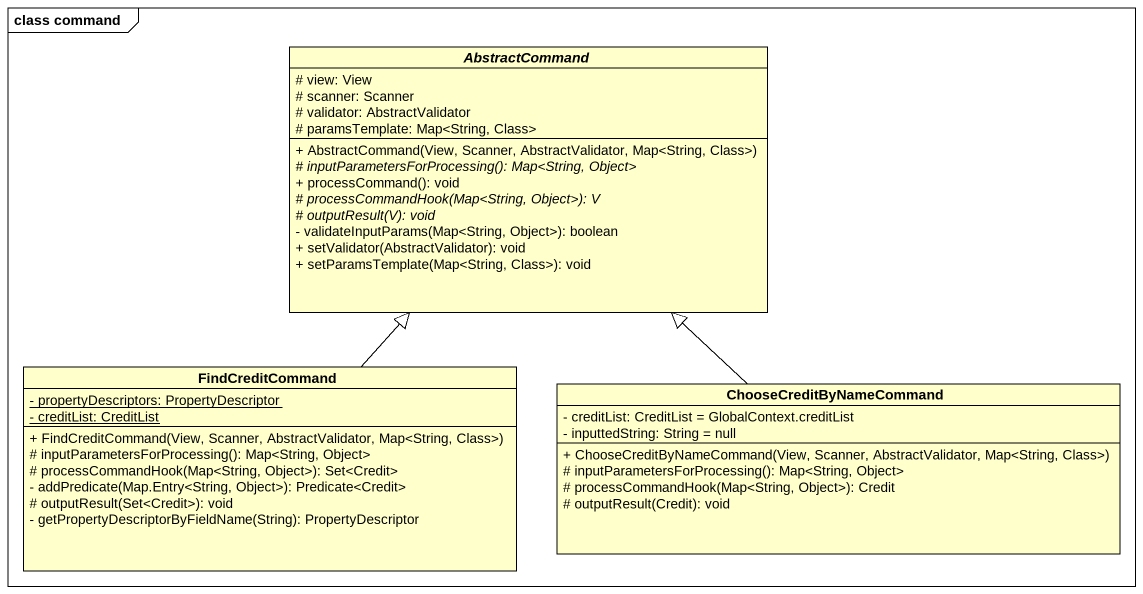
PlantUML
@startuml
mainframe class command
hide circle
hide empty members
skinparam classAttributeIconSize 0
abstract class AbstractCommand {
  # view: View
  # scanner: Scanner
  # validator: AbstractValidator
  # paramsTemplate: Map<String, Class>
  + AbstractCommand(View, Scanner, AbstractValidator, Map<String, Class>)
  {abstract} # inputParametersForProcessing(): Map<String, Object>
  + processCommand(): void
  {abstract} # processCommandHook(Map<String, Object>): V
  {abstract} # outputResult(V): void
  - validateInputParams(Map<String, Object>): boolean
  + setValidator(AbstractValidator): void
  + setParamsTemplate(Map<String, Class>): void
}
class FindCreditCommand {
  {static} - propertyDescriptors: PropertyDescriptor
  {static} - creditList: CreditList
  + FindCreditCommand(View, Scanner, AbstractValidator, Map<String, Class>)
  # inputParametersForProcessing(): Map<String, Object>
  # processCommandHook(Map<String, Object>): Set<Credit>
  - addPredicate(Map.Entry<String, Object>): Predicate<Credit>
  # outputResult(Set<Credit>): void
  - getPropertyDescriptorByFieldName(String): PropertyDescriptor
}
class ChooseCreditByNameCommand {
  - creditList: CreditList = GlobalContext.creditList
  - inputtedString: String = null
  + ChooseCreditByNameCommand(View, Scanner, AbstractValidator, Map<String, Class>)
  # inputParametersForProcessing(): Map<String, Object>
  # processCommandHook(Map<String, Object>): Credit
  # outputResult(Credit): void
}
FindCreditCommand -up-|> AbstractCommand
ChooseCreditByNameCommand -up-|> AbstractCommand
@enduml
